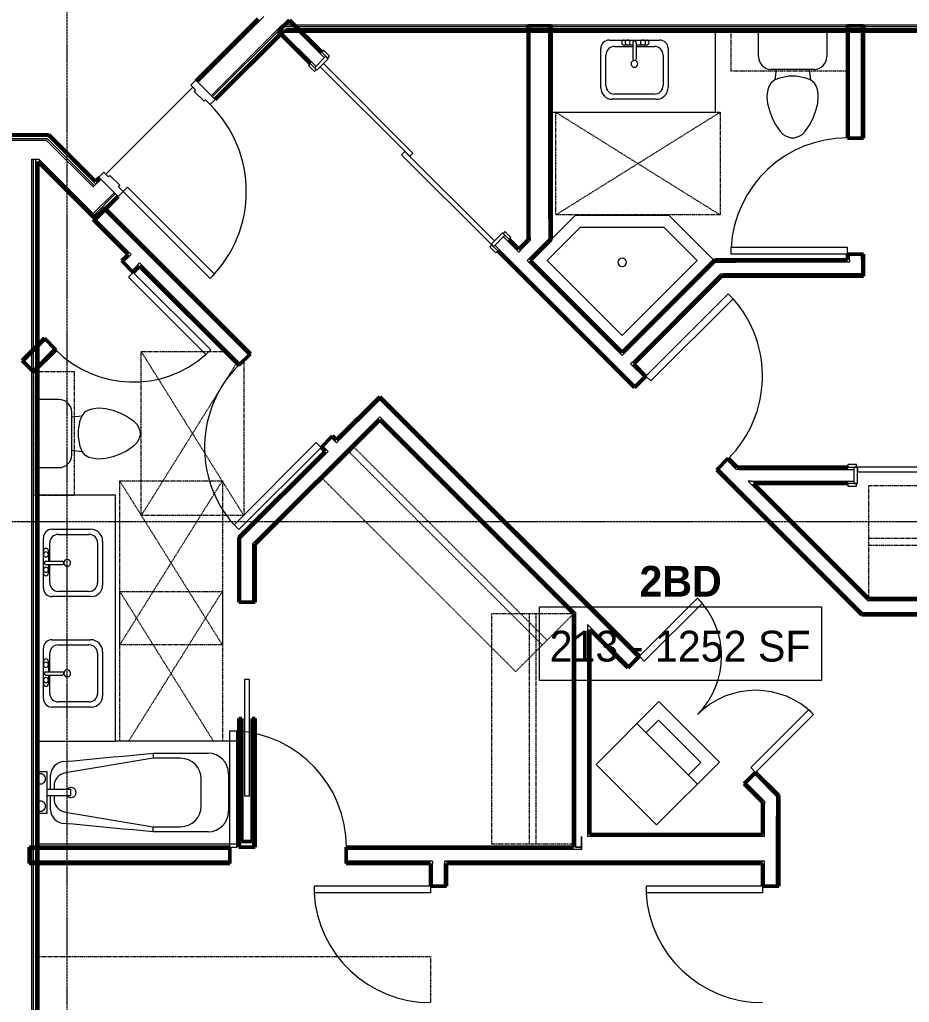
# Model space of a CAD drawing. Header units: inches. Extents: x -4217 to -1814, y 9706 to 12425.
# Drawn here: x -2514.2 to -2254.1, y 11394.6 to 11682.1 of the extents above; entities that cross this region are included whole.
import ezdxf

# ---------------------------------------------------------------- set-up
doc = ezdxf.new("R2010")
doc.units = ezdxf.units.IN
doc.header["$MEASUREMENT"] = 0
doc.linetypes.add('Dash', pattern=[0.25, 0.125, -0.125])
doc.linetypes.add('Grid Line 1_2_', pattern=[0.875, 0.5, -0.125, 0.125, -0.125])
for name, color, linetype, lineweight in [('A-AREA-IDEN', 2, 'Continuous', 9), ('A-DOOR-1', 7, 'Continuous', 9), ('A-DOOR-2', 50, 'Continuous', 20), ('A-DOOR-6', 31, 'Continuous', 20), ('A-DOOR-7', 31, 'Continuous', 9), ('A-DOOR-FRAM', 31, 'Continuous', 20), ('A-DOOR-FRAM-1', 50, 'Continuous', 20), ('A-FLOR-1', 10, 'Continuous', 13), ('A-GENM-HDLN-1', 7, 'Dash', 9), ('A-WALL', 113, 'Continuous', 13), ('A-WALL-3', 250, 'Continuous', 50), ('A-WALL-4', 10, 'Continuous', 13), ('I-FURN-HDLN-1', 7, 'Dash', 9), ('I-WALL-3', 2, 'Continuous', 50), ('P-SANR-FIXT-2', 7, 'Continuous', 9), ('Q-CASE-3', 7, 'Continuous', 9), ('Q-CASE-HDLN-1', 7, 'Dash', 9), ('S-GRID-1', 1, 'Grid Line 1_2_', 9)]:
    doc.layers.add(name, color=color, linetype=linetype, lineweight=lineweight)
doc.styles.add('Century Gothic', font='ufonts.com_century-gothic.ttf', dxfattribs={"height": 9})
doc.styles.add('Century Gothic_B', font='GOTHICB.TTF', dxfattribs={"height": 9})

msp = doc.modelspace()

# ---------------------------------------------------------------- linework, layer by layer
at = {"layer": 'A-AREA-IDEN', "flags": 128}
msp.add_lwpolyline([(-2362.27757, 11510.32702), (-2279.77993, 11510.32702), (-2279.77993, 11488.83096), (-2362.27757, 11488.83096)], close=True, dxfattribs=at)
at = {"layer": 'A-DOOR-1'}
for p, q in [((-2425.3773, 11673.12846), (-2425.90763, 11672.59813)), ((-2423.60953, 11671.36069), (-2425.3773, 11673.12846)), ((-2425.90763, 11672.59813), (-2424.13986, 11670.83036)), ((-2424.13986, 11670.83036), (-2423.60953, 11671.36069)), ((-2429.26638, 11669.23937), (-2429.79671, 11668.70904)), ((-2429.79671, 11668.70904), (-2428.02895, 11666.94127)), ((-2427.49862, 11667.4716), (-2429.26638, 11669.23937)), ((-2428.02895, 11666.94127), (-2427.49862, 11667.4716)), ((-2372.34429, 11620.09545), (-2372.87462, 11619.56512)), ((-2372.87462, 11619.56512), (-2371.10685, 11617.79735)), ((-2370.57652, 11618.32768), (-2372.34429, 11620.09545)), ((-2371.10685, 11617.79735), (-2370.57652, 11618.32768)), ((-2376.23338, 11616.20636), (-2376.76371, 11615.67603)), ((-2376.76371, 11615.67603), (-2374.99594, 11613.90827)), ((-2374.46561, 11614.4386), (-2376.23338, 11616.20636)), ((-2374.99594, 11613.90827), (-2374.46561, 11614.4386)), ((-2269.57461, 11551.92388), (-2272.07461, 11551.92388)), ((-2272.07461, 11551.92388), (-2272.07461, 11551.17388)), ((-2269.57461, 11551.17388), (-2269.57461, 11551.92388)), ((-2272.07461, 11551.17388), (-2269.57461, 11551.17388)), ((-2269.57461, 11546.42388), (-2272.07461, 11546.42388)), ((-2272.07461, 11546.42388), (-2272.07461, 11545.67388)), ((-2269.57461, 11545.67388), (-2269.57461, 11546.42388)), ((-2272.07461, 11545.67388), (-2269.57461, 11545.67388))]:
    msp.add_line(p, q, dxfattribs=at)
for centre, radius, start, end in [((-2272.24655, 11613.44275), 34.06659, 90, 176.634313), ((-2331.12463, 11577.81513), 34.06659, 315, 41.634313), ((-2480.97909, 11608.16754), 32.06659, 225, 311.4241295), ((-2426.06506, 11556.96582), 34.06659, 135, 221.634313), ((-2333.02196, 11495.85965), 24, 315, 45), ((-2299.08083, 11461.91852), 24, 45, 135), ((-2452.74874, 11440.02388), 34.06659, 0, 86.634313), ((-2394.12374, 11428.64888), 34.06659, 183.365687, 270), ((-2297.07374, 11428.64888), 34.06659, 183.365687, 270)]:
    msp.add_arc(centre, radius, start, end, dxfattribs=at)
at = {"layer": 'A-DOOR-2'}
for p, q in [((-2425.3773, 11669.23937), (-2426.34957, 11668.2671)), ((-2426.34957, 11668.2671), (-2400.18662, 11642.10415)), ((-2399.21435, 11643.07642), (-2425.3773, 11669.23937)), ((-2401.60083, 11643.51836), (-2402.5731, 11642.54609)), ((-2402.5731, 11642.54609), (-2376.41015, 11616.38314)), ((-2375.43788, 11617.35541), (-2401.60083, 11643.51836)), ((-2400.18662, 11642.10415), (-2399.21435, 11643.07642)), ((-2376.41015, 11616.38314), (-2375.43788, 11617.35541)), ((-2272.24655, 11615.44275), (-2306.25438, 11615.44275)), ((-2306.25438, 11613.44275), (-2306.25438, 11615.44275)), ((-2272.24655, 11613.44275), (-2272.24655, 11615.44275)), ((-2272.24655, 11613.44275), (-2306.25438, 11613.44275)), ((-2480.97909, 11608.16754), (-2482.3933, 11606.75333)), ((-2482.3933, 11606.75333), (-2459.76294, 11584.12297)), ((-2480.97909, 11608.16754), (-2458.34873, 11585.53719)), ((-2331.12463, 11577.81513), (-2307.07746, 11601.8623)), ((-2307.07746, 11601.8623), (-2305.66324, 11600.44808)), ((-2329.71041, 11576.40091), (-2305.66324, 11600.44808)), ((-2458.34873, 11585.53719), (-2459.76294, 11584.12297)), ((-2331.12463, 11577.81513), (-2329.71041, 11576.40091)), ((-2427.47927, 11558.38004), (-2451.52644, 11534.33287)), ((-2426.06506, 11556.96582), (-2427.47927, 11558.38004)), ((-2426.06506, 11556.96582), (-2450.11223, 11532.91865)), ((-2232.32461, 11551.17388), (-2269.32461, 11551.17388)), ((-2269.32461, 11551.17388), (-2269.32461, 11549.79888)), ((-2269.32461, 11549.79888), (-2232.32461, 11549.79888)), ((-2450.11223, 11532.91865), (-2451.52644, 11534.33287)), ((-2333.02196, 11495.85965), (-2316.0514, 11512.83021)), ((-2316.0514, 11512.83021), (-2314.63718, 11511.41599)), ((-2314.63718, 11511.41599), (-2331.60774, 11494.44543)), ((-2331.60774, 11494.44543), (-2333.02196, 11495.85965)), ((-2446.99874, 11489.04934), (-2448.49874, 11489.04934)), ((-2448.49874, 11489.04934), (-2448.49874, 11455.04934)), ((-2446.99874, 11455.04934), (-2446.99874, 11489.04934)), ((-2283.52448, 11480.3033), (-2300.49505, 11463.33273)), ((-2282.11027, 11478.88908), (-2283.52448, 11480.3033)), ((-2299.08083, 11461.91852), (-2282.11027, 11478.88908)), ((-2452.74874, 11474.03172), (-2450.74874, 11474.03172)), ((-2452.74874, 11440.02388), (-2452.74874, 11474.03172)), ((-2450.74874, 11440.02388), (-2450.74874, 11474.03172)), ((-2300.49505, 11463.33273), (-2299.08083, 11461.91852)), ((-2448.49874, 11455.04934), (-2446.99874, 11455.04934)), ((-2452.74874, 11440.02388), (-2450.74874, 11440.02388)), ((-2428.13157, 11428.64888), (-2428.13157, 11426.64888)), ((-2394.12374, 11428.64888), (-2428.13157, 11428.64888)), ((-2394.12374, 11428.64888), (-2394.12374, 11426.64888)), ((-2331.08157, 11428.64888), (-2331.08157, 11426.64888)), ((-2297.07374, 11428.64888), (-2331.08157, 11428.64888)), ((-2297.07374, 11428.64888), (-2297.07374, 11426.64888)), ((-2394.12374, 11426.64888), (-2428.13157, 11426.64888)), ((-2297.07374, 11426.64888), (-2331.08157, 11426.64888))]:
    msp.add_line(p, q, dxfattribs=at)
at = {"layer": 'A-DOOR-6'}
for p, q in [((-2482.70378, 11633.04998), (-2483.94122, 11631.81254)), ((-2457.24793, 11607.59414), (-2482.70378, 11633.04998)), ((-2483.94122, 11631.81254), (-2458.48537, 11606.3567)), ((-2458.48537, 11606.3567), (-2457.24793, 11607.59414))]:
    msp.add_line(p, q, dxfattribs=at)
at = {"layer": 'A-DOOR-7'}
msp.add_arc((-2483.94122, 11631.81254), 36, 315, 45, dxfattribs=at)
at = {"layer": 'A-DOOR-FRAM'}
for p, q in [((-2462.72801, 11664.33945), (-2464.14223, 11662.92524)), ((-2457.07116, 11658.6826), (-2462.72801, 11664.33945)), ((-2464.14223, 11662.92524), (-2462.77221, 11661.55522)), ((-2462.77221, 11661.55522), (-2463.21415, 11661.11328)), ((-2463.21415, 11661.11328), (-2460.29733, 11658.19646)), ((-2460.29733, 11658.19646), (-2459.85539, 11658.63841)), ((-2459.85539, 11658.63841), (-2458.48537, 11657.26839)), ((-2458.48537, 11657.26839), (-2457.07116, 11658.6826)), ((-2489.59807, 11637.4694), (-2491.01228, 11636.05518)), ((-2491.01228, 11636.05518), (-2485.35543, 11630.39833)), ((-2488.22805, 11636.09938), (-2489.59807, 11637.4694)), ((-2487.78611, 11636.54132), (-2488.22805, 11636.09938)), ((-2484.86929, 11633.6245), (-2487.78611, 11636.54132)), ((-2485.31123, 11633.18256), (-2484.86929, 11633.6245)), ((-2483.94122, 11631.81254), (-2485.31123, 11633.18256)), ((-2485.35543, 11630.39833), (-2483.94122, 11631.81254))]:
    msp.add_line(p, q, dxfattribs=at)
at = {"layer": 'A-DOOR-FRAM-1'}
for p, q in [((-2424.67019, 11671.36069), (-2428.02895, 11668.00193)), ((-2427.32184, 11667.29483), (-2423.96308, 11670.65358)), ((-2423.96308, 11670.65358), (-2424.67019, 11671.36069)), ((-2428.02895, 11668.00193), (-2427.32184, 11667.29483)), ((-2373.0514, 11619.7419), (-2376.41015, 11616.38314)), ((-2375.70305, 11615.67603), (-2372.34429, 11619.03479)), ((-2372.34429, 11619.03479), (-2373.0514, 11619.7419)), ((-2376.41015, 11616.38314), (-2375.70305, 11615.67603)), ((-2269.32461, 11551.17388), (-2270.32461, 11551.17388)), ((-2270.32461, 11551.17388), (-2270.32461, 11546.42388)), ((-2269.32461, 11546.42388), (-2269.32461, 11551.17388)), ((-2270.32461, 11546.42388), (-2269.32461, 11546.42388))]:
    msp.add_line(p, q, dxfattribs=at)
at = {"layer": 'A-FLOR-1'}
for p, q in [((-2463.52351, 11662.30652), (-2488.97935, 11636.85068)), ((-2488.97935, 11636.85068), (-2463.52351, 11662.30652))]:
    msp.add_line(p, q, dxfattribs=at)
at = {"layer": 'A-GENM-HDLN-1'}
for p, q in [((-2357.46411, 11654.9894), (-2309.46411, 11624.9894)), ((-2357.46411, 11624.9894), (-2309.46411, 11654.9894)), ((-2357.46411, 11624.9894), (-2357.46411, 11654.9894)), ((-2310.83911, 11654.9894), (-2309.46411, 11654.9894)), ((-2309.46411, 11654.9894), (-2309.46411, 11624.9894)), ((-2309.46411, 11624.9894), (-2357.46411, 11624.9894)), ((-2448.64752, 11537.02388), (-2478.64752, 11585.02388)), ((-2478.64752, 11537.02388), (-2478.64752, 11585.02388)), ((-2478.64752, 11585.02388), (-2454.12312, 11585.02388)), ((-2478.64752, 11537.02388), (-2450.75352, 11581.65428)), ((-2448.64752, 11582.46663), (-2448.64752, 11537.02388)), ((-2484.92374, 11499.18136), (-2454.92374, 11547.18136)), ((-2454.92374, 11499.18136), (-2484.92374, 11547.18136)), ((-2484.92374, 11499.18136), (-2484.92374, 11547.18136)), ((-2484.92374, 11547.18136), (-2454.92374, 11547.18136)), ((-2454.92374, 11547.18136), (-2454.92374, 11499.18136)), ((-2448.64752, 11537.02388), (-2478.64752, 11537.02388)), ((-2457.52216, 11471.02388), (-2484.92374, 11514.8664)), ((-2484.92374, 11471.02388), (-2484.92374, 11514.8664)), ((-2484.92374, 11514.8664), (-2454.92374, 11514.8664)), ((-2482.32531, 11471.02388), (-2454.92374, 11514.8664)), ((-2454.92374, 11514.8664), (-2454.92374, 11471.02388)), ((-2454.92374, 11499.18136), (-2484.92374, 11499.18136))]:
    msp.add_line(p, q, dxfattribs=at)
at = {"layer": 'A-WALL'}
for p, q in [((-2442.84063, 11682.9894), (-2462.10929, 11663.72074)), ((-2437.56246, 11680.4894), (-2458.22021, 11659.83165)), ((-2437.35535, 11679.9894), (-2457.86665, 11659.4781)), ((-2437.09647, 11679.3644), (-2457.42471, 11659.03615)), ((-2076.17374, 11680.4894), (-2437.56246, 11680.4894)), ((-2076.17374, 11679.9894), (-2437.35535, 11679.9894)), ((-2076.17374, 11679.3644), (-2436.38936, 11679.3644)), ((-2505.8267, 11647.8644), (-2650.59874, 11647.8644)), ((-2506.08558, 11647.2394), (-2649.97374, 11647.2394)), ((-2506.29269, 11646.7394), (-2649.47374, 11646.7394)), ((-2506.29269, 11646.7394), (-2492.69166, 11633.13837)), ((-2506.08558, 11647.2394), (-2492.33811, 11633.49192)), ((-2505.8267, 11647.8644), (-2491.89617, 11633.93386)), ((-2510.62374, 11641.2394), (-2508.57086, 11641.2394)), ((-2510.62374, 11255.6394), (-2510.62374, 11641.2394)), ((-2510.12374, 11255.6394), (-2510.12374, 11641.2394)), ((-2509.49874, 11255.6394), (-2509.49874, 11641.2394)), ((-2491.89617, 11624.5647), (-2508.57086, 11641.2394)), ((-2490.39356, 11635.43647), (-2492.69166, 11633.13837)), ((-2486.50448, 11631.54738), (-2492.69166, 11625.36019)), ((-2486.15092, 11631.19382), (-2492.33811, 11625.00664)), ((-2485.70898, 11630.75188), (-2491.89617, 11624.5647))]:
    msp.add_line(p, q, dxfattribs=at)
at = {"layer": 'A-WALL-3'}
for p, q in [((-2435.27679, 11681.96729), (-2438.63555, 11678.60854)), ((-2425.90763, 11672.59813), (-2435.27679, 11681.96729)), ((-2438.63555, 11678.60854), (-2429.26638, 11669.23937)), ((-2365.58911, 11680.2394), (-2365.58911, 11617.70197)), ((-2358.83911, 11680.2394), (-2365.58911, 11680.2394)), ((-2358.83911, 11624.45197), (-2358.83911, 11680.2394)), ((-2272.24655, 11680.2394), (-2272.24655, 11647.44275)), ((-2267.49655, 11680.2394), (-2272.24655, 11680.2394)), ((-2267.49655, 11647.44275), (-2267.49655, 11680.2394)), ((-2272.24655, 11647.44275), (-2267.49655, 11647.44275)), ((-2489.3329, 11626.95118), (-2492.69166, 11623.59243)), ((-2446.74793, 11584.36621), (-2489.3329, 11626.95118)), ((-2358.83911, 11618.61834), (-2358.83911, 11624.45197)), ((-2492.69166, 11623.59243), (-2482.48169, 11613.38246)), ((-2358.83911, 11617.73446), (-2358.83911, 11618.61834)), ((-2368.30029, 11614.99079), (-2371.10685, 11617.79735)), ((-2365.58911, 11617.70197), (-2368.30029, 11614.99079)), ((-2364.94153, 11611.63203), (-2358.83911, 11617.73446)), ((-2482.48169, 11613.38246), (-2484.33785, 11611.5263)), ((-2374.46561, 11614.4386), (-2334.48339, 11574.45637)), ((-2272.24655, 11613.44275), (-2272.24655, 11611.81775)), ((-2267.49655, 11613.44275), (-2272.24655, 11613.44275)), ((-2267.49655, 11611.81775), (-2267.49655, 11613.44275)), ((-2484.33785, 11611.5263), (-2480.97909, 11608.16754)), ((-2480.97909, 11608.16754), (-2479.12294, 11610.0237)), ((-2479.12294, 11610.0237), (-2450.10669, 11581.00745)), ((-2338.07147, 11584.76197), (-2364.94153, 11611.63203)), ((-2311.0157, 11611.81775), (-2338.07147, 11584.76197)), ((-2310.13181, 11611.81775), (-2311.0157, 11611.81775)), ((-2304.29818, 11611.81775), (-2310.13181, 11611.81775)), ((-2272.24655, 11611.81775), (-2304.29818, 11611.81775)), ((-2267.49655, 11607.69275), (-2267.49655, 11611.81775)), ((-2334.71272, 11581.40322), (-2309.04818, 11607.06775)), ((-2309.04818, 11607.06775), (-2267.49655, 11607.06775)), ((-2267.49655, 11607.06775), (-2267.49655, 11607.69275)), ((-2506.96526, 11588.89889), (-2513.48151, 11582.38264)), ((-2503.60651, 11585.54013), (-2506.96526, 11588.89889)), ((-2510.12275, 11579.02388), (-2503.60651, 11585.54013)), ((-2450.10669, 11581.00745), (-2446.74793, 11584.36621)), ((-2513.48151, 11582.38264), (-2510.12275, 11579.02388)), ((-2331.12463, 11577.81513), (-2334.71272, 11581.40322)), ((-2334.48339, 11574.45637), (-2331.12463, 11577.81513)), ((-2408.94755, 11571.78524), (-2421.55725, 11559.17553)), ((-2408.50561, 11571.34329), (-2408.94755, 11571.78524)), ((-2405.58879, 11568.42648), (-2408.50561, 11571.34329)), ((-2333.02196, 11495.85965), (-2405.58879, 11568.42648)), ((-2445.37374, 11528.64153), (-2408.94755, 11565.06772)), ((-2408.94755, 11565.06772), (-2352.29874, 11508.41891)), ((-2422.7063, 11560.32458), (-2426.06506, 11556.96582)), ((-2421.55725, 11559.17553), (-2422.7063, 11560.32458)), ((-2424.91601, 11555.81677), (-2450.12374, 11530.60905)), ((-2426.06506, 11556.96582), (-2424.91601, 11555.81677)), ((-2307.083, 11553.7735), (-2310.44175, 11550.41474)), ((-2304.48338, 11551.17388), (-2307.083, 11553.7735)), ((-2310.44175, 11550.41474), (-2272.8009, 11512.77388)), ((-2272.07461, 11551.17388), (-2304.48338, 11551.17388)), ((-2299.73338, 11546.42388), (-2272.07461, 11546.42388)), ((-2266.08338, 11512.77388), (-2299.73338, 11546.42388)), ((-2450.12374, 11530.60905), (-2450.12374, 11529.72516)), ((-2450.12374, 11529.72516), (-2450.12374, 11523.89153)), ((-2445.37374, 11511.71601), (-2445.37374, 11528.64153)), ((-2450.12374, 11523.89153), (-2450.12374, 11511.71601)), ((-2450.12374, 11511.71601), (-2445.37374, 11511.71601)), ((-2272.8009, 11512.77388), (-2268.6759, 11508.64888)), ((-2108.72374, 11512.77388), (-2266.08338, 11512.77388)), ((-2352.29874, 11508.41891), (-2352.29874, 11440.02388)), ((-2268.6759, 11508.64888), (-2268.0509, 11508.02388)), ((-2268.0509, 11508.02388), (-2243.52574, 11508.02388)), ((-2347.54874, 11503.66891), (-2336.38072, 11492.50089)), ((-2347.54874, 11443.77388), (-2347.54874, 11503.66891)), ((-2336.38072, 11492.50089), (-2333.02196, 11495.85965)), ((-2450.12374, 11477.71601), (-2450.12374, 11440.02388)), ((-2449.24874, 11477.71601), (-2450.12374, 11477.71601)), ((-2449.24874, 11441.71601), (-2449.24874, 11477.71601)), ((-2445.37374, 11477.71601), (-2446.24874, 11477.71601)), ((-2446.24874, 11477.71601), (-2446.24874, 11441.71601)), ((-2445.37374, 11440.02388), (-2445.37374, 11477.71601)), ((-2299.08083, 11461.91852), (-2302.43959, 11458.55976)), ((-2292.32374, 11455.16142), (-2299.08083, 11461.91852)), ((-2302.43959, 11458.55976), (-2297.07374, 11453.19391)), ((-2292.32374, 11454.27754), (-2292.32374, 11455.16142)), ((-2292.32374, 11448.44391), (-2292.32374, 11454.27754)), ((-2297.07374, 11453.19391), (-2297.07374, 11443.77388)), ((-2292.32374, 11428.64888), (-2292.32374, 11448.44391)), ((-2297.07374, 11443.77388), (-2347.54874, 11443.77388)), ((-2452.74874, 11440.02388), (-2511.37374, 11440.02388)), ((-2511.37374, 11440.02388), (-2511.37374, 11435.27388)), ((-2452.74874, 11435.27388), (-2452.74874, 11440.02388)), ((-2450.12374, 11440.02388), (-2445.37374, 11440.02388)), ((-2446.24874, 11441.71601), (-2449.24874, 11441.71601)), ((-2352.29874, 11440.02388), (-2418.74874, 11440.02388)), ((-2418.74874, 11440.02388), (-2418.74874, 11435.27388)), ((-2511.37374, 11435.27388), (-2452.74874, 11435.27388)), ((-2418.74874, 11435.27388), (-2394.12374, 11435.27388)), ((-2394.12374, 11435.27388), (-2394.12374, 11428.64888)), ((-2389.37374, 11428.64888), (-2389.37374, 11435.27388)), ((-2389.37374, 11435.27388), (-2349.92374, 11435.27388)), ((-2349.92374, 11435.27388), (-2297.07374, 11435.27388)), ((-2297.07374, 11435.27388), (-2297.07374, 11428.64888)), ((-2394.12374, 11428.64888), (-2389.37374, 11428.64888)), ((-2297.07374, 11428.64888), (-2292.32374, 11428.64888))]:
    msp.add_line(p, q, dxfattribs=at)
at = {"layer": 'A-WALL-4'}
for p, q in [((-2425.11213, 11670.91875), (-2435.71873, 11681.52535)), ((-2427.58701, 11668.44388), (-2438.19361, 11679.05048)), ((-2364.96411, 11618.32697), (-2364.96411, 11680.2394)), ((-2359.46411, 11623.82697), (-2359.46411, 11680.2394)), ((-2271.62155, 11647.44275), (-2271.62155, 11680.2394)), ((-2268.12155, 11647.44275), (-2268.12155, 11680.2394)), ((-2492.24972, 11624.03437), (-2481.59781, 11613.38246)), ((-2489.77485, 11626.50924), (-2447.18987, 11583.92427)), ((-2359.46411, 11623.82697), (-2359.46411, 11622.94309)), ((-2359.46411, 11622.94309), (-2359.46411, 11617.99334)), ((-2368.30029, 11614.10691), (-2372.78623, 11618.59285)), ((-2365.38347, 11612.07397), (-2359.46411, 11617.99334)), ((-2364.96411, 11618.32697), (-2364.96411, 11617.44309)), ((-2334.04144, 11574.89831), (-2375.2611, 11616.11797)), ((-2367.85835, 11614.54885), (-2364.96411, 11617.44309)), ((-2482.03975, 11612.94052), (-2483.89591, 11611.08436)), ((-2482.03975, 11612.94052), (-2481.59781, 11613.38246)), ((-2367.85835, 11614.54885), (-2368.30029, 11614.10691)), ((-2271.62155, 11611.81775), (-2271.62155, 11613.44275)), ((-2268.12155, 11611.81775), (-2268.12155, 11613.44275)), ((-2479.56488, 11610.46564), (-2481.42103, 11608.60949)), ((-2479.56488, 11610.46564), (-2479.12294, 11610.90758)), ((-2479.12294, 11610.90758), (-2449.66475, 11581.4494)), ((-2365.38347, 11612.07397), (-2365.82542, 11611.63203)), ((-2338.07147, 11583.87809), (-2365.82542, 11611.63203)), ((-2310.75681, 11611.19275), (-2337.62953, 11584.32003)), ((-2310.75681, 11611.19275), (-2305.80707, 11611.19275)), ((-2305.80707, 11611.19275), (-2304.92318, 11611.19275)), ((-2271.62155, 11611.19275), (-2304.92318, 11611.19275)), ((-2271.62155, 11611.81775), (-2271.62155, 11611.19275)), ((-2268.12155, 11611.81775), (-2268.12155, 11611.19275)), ((-2268.12155, 11611.19275), (-2268.12155, 11607.69275)), ((-2309.30707, 11607.69275), (-2335.15466, 11581.84516)), ((-2309.30707, 11607.69275), (-2308.42318, 11607.69275)), ((-2268.12155, 11607.69275), (-2308.42318, 11607.69275)), ((-2506.52332, 11588.45694), (-2513.03957, 11581.9407)), ((-2504.04845, 11585.98207), (-2510.56469, 11579.46583)), ((-2337.62953, 11584.32003), (-2338.07147, 11583.87809)), ((-2335.15466, 11581.84516), (-2335.5966, 11581.40322)), ((-2331.56657, 11577.37319), (-2335.5966, 11581.40322)), ((-2421.55725, 11558.29165), (-2408.94755, 11570.90135)), ((-2408.94755, 11570.90135), (-2406.47268, 11568.42648)), ((-2406.47268, 11568.42648), (-2406.03073, 11567.98454)), ((-2333.4639, 11495.4177), (-2406.03073, 11567.98454)), ((-2445.99874, 11528.90042), (-2408.94755, 11565.9516)), ((-2408.94755, 11565.9516), (-2408.50561, 11565.50966)), ((-2351.67374, 11508.67779), (-2408.50561, 11565.50966)), ((-2423.14824, 11559.88264), (-2421.99919, 11558.73359)), ((-2421.55725, 11558.29165), (-2421.99919, 11558.73359)), ((-2449.49874, 11530.35016), (-2424.03213, 11555.81677)), ((-2425.62312, 11557.40777), (-2424.47407, 11556.25872)), ((-2424.03213, 11555.81677), (-2424.47407, 11556.25872)), ((-2304.74227, 11550.54888), (-2307.52494, 11553.33156)), ((-2271.91701, 11512.77388), (-2309.99981, 11550.85668)), ((-2303.85838, 11550.54888), (-2304.74227, 11550.54888)), ((-2303.85838, 11550.54888), (-2270.32461, 11550.54888)), ((-2300.35838, 11547.04888), (-2301.24227, 11547.04888)), ((-2266.96727, 11512.77388), (-2301.24227, 11547.04888)), ((-2300.35838, 11547.04888), (-2270.32461, 11547.04888)), ((-2449.49874, 11525.40042), (-2449.49874, 11530.35016)), ((-2445.99874, 11528.01653), (-2445.99874, 11528.90042)), ((-2445.99874, 11511.71601), (-2445.99874, 11528.01653)), ((-2449.49874, 11524.51653), (-2449.49874, 11525.40042)), ((-2449.49874, 11511.71601), (-2449.49874, 11524.51653)), ((-2271.29201, 11512.14888), (-2271.91701, 11512.77388)), ((-2267.79201, 11508.64888), (-2271.29201, 11512.14888)), ((-2266.34227, 11512.14888), (-2266.96727, 11512.77388)), ((-2266.34227, 11512.14888), (-2108.09874, 11512.14888)), ((-2351.67374, 11508.67779), (-2351.67374, 11507.79391)), ((-2351.67374, 11507.79391), (-2351.67374, 11440.02388)), ((-2267.79201, 11508.64888), (-2242.90074, 11508.64888)), ((-2335.93877, 11492.94283), (-2348.17374, 11505.17779)), ((-2348.17374, 11505.17779), (-2348.17374, 11504.29391)), ((-2348.17374, 11504.29391), (-2348.17374, 11443.77388)), ((-2449.49874, 11440.02388), (-2449.49874, 11477.71601)), ((-2445.99874, 11440.02388), (-2445.99874, 11477.71601)), ((-2292.94874, 11454.90254), (-2299.52277, 11461.47658)), ((-2296.44874, 11453.45279), (-2301.99765, 11459.0017)), ((-2292.94874, 11454.90254), (-2292.94874, 11449.95279)), ((-2296.44874, 11453.45279), (-2296.44874, 11452.56891)), ((-2296.44874, 11443.14888), (-2296.44874, 11452.56891)), ((-2292.94874, 11449.95279), (-2292.94874, 11449.06891)), ((-2292.94874, 11428.64888), (-2292.94874, 11449.06891)), ((-2349.92374, 11440.02388), (-2349.92374, 11443.14888)), ((-2349.92374, 11443.14888), (-2349.92374, 11440.02388)), ((-2348.17374, 11443.77388), (-2348.17374, 11443.14888)), ((-2297.07374, 11443.14888), (-2348.17374, 11443.14888)), ((-2296.44874, 11443.14888), (-2297.07374, 11443.14888)), ((-2351.67374, 11440.02388), (-2349.92374, 11440.02388)), ((-2349.92374, 11440.02388), (-2351.67374, 11440.02388)), ((-2349.92374, 11439.39888), (-2349.92374, 11440.02388)), ((-2349.92374, 11440.02388), (-2349.92374, 11439.39888)), ((-2452.74874, 11439.39888), (-2511.37374, 11439.39888)), ((-2349.92374, 11439.39888), (-2418.74874, 11439.39888)), ((-2452.74874, 11435.89888), (-2511.37374, 11435.89888)), ((-2393.49874, 11435.89888), (-2418.74874, 11435.89888)), ((-2393.49874, 11435.89888), (-2393.49874, 11435.27388)), ((-2393.49874, 11428.64888), (-2393.49874, 11435.27388)), ((-2389.99874, 11435.89888), (-2389.99874, 11435.27388)), ((-2349.92374, 11435.89888), (-2389.99874, 11435.89888)), ((-2389.99874, 11428.64888), (-2389.99874, 11435.27388)), ((-2297.07374, 11435.89888), (-2349.92374, 11435.89888)), ((-2296.44874, 11435.89888), (-2297.07374, 11435.89888)), ((-2296.44874, 11428.64888), (-2296.44874, 11435.89888))]:
    msp.add_line(p, q, dxfattribs=at)
at = {"layer": 'I-FURN-HDLN-1'}
for p, q in [((-2508.87374, 11408.05072), (-2394.12374, 11408.05072)), ((-2394.12374, 11408.05072), (-2394.12374, 11394.64888))]:
    msp.add_line(p, q, dxfattribs=at)
at = {"layer": 'I-WALL-3'}
for p, q in [((-2444.43162, 11682.28229), (-2462.55123, 11664.16268)), ((-2457.07116, 11658.6826), (-2437.01436, 11678.7394)), ((-2437.01436, 11678.7394), (-2076.17374, 11678.7394)), ((-2505.61959, 11648.3644), (-2651.09874, 11648.3644)), ((-2491.98455, 11634.72936), (-2505.61959, 11648.3644)), ((-2508.87374, 11640.6144), (-2508.82975, 11640.6144)), ((-2508.87374, 11255.6394), (-2508.87374, 11640.6144)), ((-2508.82975, 11640.6144), (-2491.98455, 11623.7692)), ((-2490.83551, 11635.87841), (-2491.98455, 11634.72936)), ((-2491.98455, 11623.7692), (-2485.35543, 11630.39833))]:
    msp.add_line(p, q, dxfattribs=at)
at = {"layer": 'P-SANR-FIXT-2'}
for p, q in [((-2298.22277, 11671.26317), (-2298.22277, 11678.7394)), ((-2278.27033, 11678.7394), (-2278.27033, 11671.26317)), ((-2341.82463, 11676.1144), (-2327.13959, 11676.1144)), ((-2341.82463, 11676.1144), (-2327.13959, 11676.1144)), ((-2337.48211, 11676.1144), (-2330.98211, 11676.1144)), ((-2344.32463, 11662.11243), (-2344.32463, 11673.6144)), ((-2344.32463, 11662.11243), (-2344.32463, 11673.6144)), ((-2340.32463, 11674.2394), (-2334.98211, 11674.2394)), ((-2334.98211, 11674.6144), (-2337.48211, 11674.6144)), ((-2334.98211, 11675.35059), (-2334.98211, 11670.61224)), ((-2333.98211, 11675.35059), (-2333.98211, 11670.61224)), ((-2330.98211, 11674.6144), (-2333.98211, 11674.6144)), ((-2333.98211, 11674.2394), (-2328.63959, 11674.2394)), ((-2324.63959, 11673.6144), (-2324.63959, 11662.29156)), ((-2324.63959, 11673.6144), (-2324.63959, 11662.29156)), ((-2342.82463, 11662.79156), (-2342.82463, 11671.7394)), ((-2326.13959, 11671.7394), (-2326.13959, 11662.79156)), ((-2281.99655, 11667.53695), (-2294.49655, 11667.53695)), ((-2293.10821, 11667.53695), (-2293.45593, 11664.51317)), ((-2283.38489, 11667.53695), (-2283.03717, 11664.51317)), ((-2293.45593, 11664.51317), (-2294.64768, 11663.51317)), ((-2292.08219, 11665.01317), (-2293.45593, 11664.51317)), ((-2289.24655, 11665.51317), (-2292.08219, 11665.01317)), ((-2287.24655, 11665.51317), (-2289.24655, 11665.51317)), ((-2284.41091, 11665.01317), (-2287.24655, 11665.51317)), ((-2283.03717, 11664.51317), (-2284.41091, 11665.01317)), ((-2281.84542, 11663.51317), (-2283.03717, 11664.51317)), ((-2295.4824, 11661.51317), (-2295.6594, 11660.50937)), ((-2295.21445, 11662.51317), (-2295.4824, 11661.51317)), ((-2294.64768, 11663.51317), (-2295.21445, 11662.51317)), ((-2281.27865, 11662.51317), (-2281.84542, 11663.51317)), ((-2281.0107, 11661.51317), (-2281.27865, 11662.51317)), ((-2280.83371, 11660.50937), (-2281.0107, 11661.51317)), ((-2328.13959, 11658.79156), (-2341.00376, 11658.79156)), ((-2328.13959, 11658.79156), (-2341.00376, 11658.79156)), ((-2328.63959, 11660.29156), (-2340.32463, 11660.29156)), ((-2295.6594, 11660.50937), (-2295.74655, 11659.51317)), ((-2295.74655, 11659.51317), (-2295.57224, 11657.52079)), ((-2280.92086, 11657.52079), (-2280.74655, 11659.51317)), ((-2280.74655, 11659.51317), (-2280.83371, 11660.50937)), ((-2295.57224, 11657.52079), (-2295.0343, 11655.51317)), ((-2295.0343, 11655.51317), (-2294.30636, 11653.51317)), ((-2282.18674, 11653.51317), (-2281.4588, 11655.51317)), ((-2281.4588, 11655.51317), (-2280.92086, 11657.52079)), ((-2294.30636, 11653.51317), (-2293.37375, 11651.51317)), ((-2283.11936, 11651.51317), (-2282.18674, 11653.51317)), ((-2293.37375, 11651.51317), (-2291.98631, 11649.51317)), ((-2284.50679, 11649.51317), (-2283.11936, 11651.51317)), ((-2291.98631, 11649.51317), (-2290.98631, 11648.51317)), ((-2290.98631, 11648.51317), (-2290.12029, 11648.01317)), ((-2290.12029, 11648.01317), (-2288.74655, 11647.51317)), ((-2288.74655, 11647.51317), (-2287.74655, 11647.51317)), ((-2287.74655, 11647.51317), (-2286.37281, 11648.01317)), ((-2286.37281, 11648.01317), (-2285.50679, 11648.51317)), ((-2285.50679, 11648.51317), (-2284.50679, 11649.51317)), ((-2351.77167, 11624.8019), (-2358.83911, 11617.73446)), ((-2324.37128, 11624.8019), (-2351.77167, 11624.8019)), ((-2311.20142, 11611.63203), (-2324.37128, 11624.8019)), ((-2350.32571, 11621.31104), (-2360.00472, 11611.63203)), ((-2325.81724, 11621.31104), (-2350.32571, 11621.31104)), ((-2316.13823, 11611.63203), (-2325.81724, 11621.31104)), ((-2360.00472, 11611.63203), (-2338.07147, 11589.69878)), ((-2338.07147, 11589.69878), (-2316.13823, 11611.63203)), ((-2502.69752, 11571.0001), (-2508.87374, 11571.0001)), ((-2498.97129, 11554.77388), (-2498.97129, 11567.27388)), ((-2495.94752, 11566.23326), (-2494.94752, 11567.42502)), ((-2494.94752, 11567.42502), (-2493.94752, 11567.99178)), ((-2493.94752, 11567.99178), (-2492.94752, 11568.25973)), ((-2492.94752, 11568.25973), (-2491.94371, 11568.43673)), ((-2491.94371, 11568.43673), (-2490.94752, 11568.52388)), ((-2490.94752, 11568.52388), (-2488.95513, 11568.34957)), ((-2488.95513, 11568.34957), (-2486.94752, 11567.81163)), ((-2486.94752, 11567.81163), (-2484.94752, 11567.08369)), ((-2484.94752, 11567.08369), (-2482.94752, 11566.15108)), ((-2498.97129, 11565.88555), (-2495.94752, 11566.23326)), ((-2496.94752, 11562.02388), (-2496.44752, 11564.85952)), ((-2496.44752, 11564.85952), (-2495.94752, 11566.23326)), ((-2482.94752, 11566.15108), (-2480.94752, 11564.76365)), ((-2480.94752, 11564.76365), (-2479.94752, 11563.76365)), ((-2479.94752, 11563.76365), (-2479.44752, 11562.89762)), ((-2496.94752, 11560.02388), (-2496.94752, 11562.02388)), ((-2479.44752, 11562.89762), (-2478.94752, 11561.52388)), ((-2478.94752, 11560.52388), (-2479.44752, 11559.15014)), ((-2478.94752, 11561.52388), (-2478.94752, 11560.52388)), ((-2496.44752, 11557.18824), (-2496.94752, 11560.02388)), ((-2479.94752, 11558.28412), (-2480.94752, 11557.28412)), ((-2479.44752, 11559.15014), (-2479.94752, 11558.28412)), ((-2498.97129, 11556.16222), (-2495.94752, 11555.8145)), ((-2495.94752, 11555.8145), (-2496.44752, 11557.18824)), ((-2494.94752, 11554.62275), (-2495.94752, 11555.8145)), ((-2484.94752, 11554.96407), (-2486.94752, 11554.23613)), ((-2482.94752, 11555.89669), (-2484.94752, 11554.96407)), ((-2480.94752, 11557.28412), (-2482.94752, 11555.89669)), ((-2493.94752, 11554.05599), (-2494.94752, 11554.62275)), ((-2492.94752, 11553.78804), (-2493.94752, 11554.05599)), ((-2491.94371, 11553.61104), (-2492.94752, 11553.78804)), ((-2490.94752, 11553.52388), (-2491.94371, 11553.61104)), ((-2488.95513, 11553.69819), (-2490.94752, 11553.52388)), ((-2486.94752, 11554.23613), (-2488.95513, 11553.69819)), ((-2508.87374, 11551.04766), (-2502.69752, 11551.04766)), ((-2504.74874, 11533.02388), (-2493.4259, 11533.02388)), ((-2504.74874, 11533.02388), (-2493.4259, 11533.02388)), ((-2507.24874, 11515.83884), (-2507.24874, 11530.52388)), ((-2507.24874, 11515.83884), (-2507.24874, 11530.52388)), ((-2505.37374, 11523.68136), (-2505.37374, 11529.02388)), ((-2502.87374, 11531.52388), (-2493.9259, 11531.52388)), ((-2491.4259, 11529.02388), (-2491.4259, 11517.33884)), ((-2489.9259, 11529.52388), (-2489.9259, 11516.65971)), ((-2489.9259, 11529.52388), (-2489.9259, 11516.65971)), ((-2507.24874, 11520.18136), (-2507.24874, 11526.68136)), ((-2505.74874, 11526.68136), (-2505.74874, 11523.68136)), ((-2506.48493, 11523.68136), (-2501.74658, 11523.68136)), ((-2506.48493, 11522.68136), (-2501.74658, 11522.68136)), ((-2505.74874, 11522.68136), (-2505.74874, 11520.18136)), ((-2505.37374, 11517.33884), (-2505.37374, 11522.68136)), ((-2493.9259, 11514.83884), (-2502.87374, 11514.83884)), ((-2493.24677, 11513.33884), (-2504.74874, 11513.33884)), ((-2493.24677, 11513.33884), (-2504.74874, 11513.33884)), ((-2504.74874, 11500.70892), (-2493.4259, 11500.70892)), ((-2504.74874, 11500.70892), (-2493.4259, 11500.70892)), ((-2507.24874, 11483.52388), (-2507.24874, 11498.20892)), ((-2507.24874, 11483.52388), (-2507.24874, 11498.20892)), ((-2502.87374, 11499.20892), (-2493.9259, 11499.20892)), ((-2505.37374, 11491.3664), (-2505.37374, 11496.70892)), ((-2491.4259, 11496.70892), (-2491.4259, 11485.02388)), ((-2489.9259, 11497.20892), (-2489.9259, 11484.34475)), ((-2489.9259, 11497.20892), (-2489.9259, 11484.34475)), ((-2507.24874, 11487.8664), (-2507.24874, 11494.3664)), ((-2505.74874, 11494.3664), (-2505.74874, 11491.3664)), ((-2506.48493, 11491.3664), (-2501.74658, 11491.3664)), ((-2506.48493, 11490.3664), (-2501.74658, 11490.3664)), ((-2505.74874, 11490.3664), (-2505.74874, 11487.8664)), ((-2505.37374, 11485.02388), (-2505.37374, 11490.3664)), ((-2493.24677, 11481.02388), (-2504.74874, 11481.02388)), ((-2493.24677, 11481.02388), (-2504.74874, 11481.02388)), ((-2493.9259, 11482.52388), (-2502.87374, 11482.52388)), ((-2345.7005, 11464.2303), (-2327.31572, 11482.61508)), ((-2327.31572, 11482.61508), (-2309.63805, 11464.93741)), ((-2331.09432, 11473.53317), (-2327.42621, 11477.20129)), ((-2327.42621, 11477.20129), (-2315.05184, 11464.82692)), ((-2333.74597, 11476.18482), (-2316.0683, 11458.50715)), ((-2450.12374, 11471.02388), (-2486.12374, 11471.02388)), ((-2475.12374, 11466.02388), (-2500.77857, 11461.76651)), ((-2475.12374, 11467.52388), (-2459.12374, 11467.52388)), ((-2475.12374, 11467.52388), (-2475.12374, 11466.02388)), ((-2467.12374, 11466.02388), (-2475.12374, 11466.02388)), ((-2345.7005, 11464.2303), (-2328.02283, 11446.55263)), ((-2309.63805, 11464.93741), (-2328.02283, 11446.55263)), ((-2315.05184, 11464.82692), (-2318.71995, 11461.1588)), ((-2506.12374, 11462.02388), (-2508.87374, 11462.02388)), ((-2506.12374, 11457.02388), (-2506.12374, 11462.02388)), ((-2505.12374, 11457.02388), (-2505.12374, 11461.06884)), ((-2461.12374, 11452.02388), (-2461.12374, 11460.02388)), ((-2453.12374, 11461.52388), (-2453.12374, 11450.52388)), ((-2504.12374, 11457.82047), (-2504.12374, 11457.02388)), ((-2506.12374, 11455.02388), (-2506.12374, 11457.02388)), ((-2506.12374, 11457.02388), (-2499.18624, 11457.02388)), ((-2506.12374, 11450.02388), (-2506.12374, 11455.02388)), ((-2499.18624, 11455.02388), (-2506.12374, 11455.02388)), ((-2505.12374, 11450.97892), (-2505.12374, 11455.02388)), ((-2504.12374, 11455.02388), (-2504.12374, 11454.22729)), ((-2499.18624, 11455.02388), (-2499.18624, 11457.02388)), ((-2508.87374, 11450.02388), (-2506.12374, 11450.02388)), ((-2500.77857, 11450.28126), (-2475.12374, 11446.02388)), ((-2475.12374, 11444.52388), (-2475.12374, 11446.02388)), ((-2475.12374, 11446.02388), (-2467.12374, 11446.02388)), ((-2459.12374, 11444.52388), (-2475.12374, 11444.52388)), ((-2508.87374, 11441.02388), (-2450.12374, 11441.02388))]:
    msp.add_line(p, q, dxfattribs=at)
at = {"layer": 'P-SANR-FIXT-2', "flags": 128}
for points in [[(-2501.4971, 11465.05138), (-2498.56673, 11465.3261), (-2495.63635, 11465.60083), (-2492.70598, 11465.87555), (-2489.7756, 11466.15027), (-2486.84523, 11466.42499), (-2483.91486, 11466.69972), (-2480.98448, 11466.97444), (-2478.05411, 11467.24916), (-2475.12374, 11467.52388)], [(-2475.12374, 11444.52388), (-2478.05411, 11444.79861), (-2480.98448, 11445.07333), (-2483.91486, 11445.34805), (-2486.84523, 11445.62277), (-2489.7756, 11445.8975), (-2492.70598, 11446.17222), (-2495.63635, 11446.44694), (-2498.56673, 11446.72166), (-2501.4971, 11446.99639)]]:
    msp.add_lwpolyline(points, dxfattribs=at)
at = {"layer": 'P-SANR-FIXT-2'}
for centre, radius, start, end in [((-2341.82463, 11673.6144), 2.5, 90, 180), ((-2341.82463, 11673.6144), 2.5, 90, 180), ((-2337.48211, 11675.3644), 0.75, 90, 270), ((-2336.48211, 11675.3644), 0.75, 0, 180), ((-2334.48211, 11675.35059), 0.5, 0, 180), ((-2331.98211, 11675.3644), 0.75, 0, 180), ((-2330.98211, 11675.3644), 0.75, 270, 90), ((-2327.13959, 11673.6144), 2.5, 0, 90), ((-2327.13959, 11673.6144), 2.5, 0, 90), ((-2340.32463, 11671.7394), 2.5, 90, 180), ((-2336.48211, 11675.3644), 0.75, 180, 0), ((-2331.98211, 11675.3644), 0.75, 180, 0), ((-2328.63959, 11671.7394), 2.5, 0, 90), ((-2334.48211, 11669.14706), 1, 0, 180), ((-2334.48211, 11670.61224), 0.5, 180, 0), ((-2294.49655, 11671.26317), 3.72622, 180, 270), ((-2281.99655, 11671.26317), 3.72622, 270, 0), ((-2334.48211, 11669.14706), 1, 180, 0), ((-2341.00376, 11662.11243), 3.32087, 180, 270), ((-2341.00376, 11662.11243), 3.32087, 180, 270), ((-2340.32463, 11662.79156), 2.5, 180, 270), ((-2328.63959, 11662.79156), 2.5, 270, 0), ((-2328.13959, 11662.29156), 3.5, 270, 0), ((-2328.13959, 11662.29156), 3.5, 270, 0), ((-2338.07147, 11611.1017), 1.25, 315, 135), ((-2338.07147, 11611.1017), 1.25, 135, 315), ((-2502.69752, 11567.27388), 3.72622, 0, 90), ((-2502.69752, 11554.77388), 3.72622, 270, 0), ((-2504.74874, 11530.52388), 2.5, 90, 180), ((-2504.74874, 11530.52388), 2.5, 90, 180), ((-2493.4259, 11529.52388), 3.5, 0, 90), ((-2493.4259, 11529.52388), 3.5, 0, 90), ((-2502.87374, 11529.02388), 2.5, 90, 180), ((-2493.9259, 11529.02388), 2.5, 0, 90), ((-2506.49874, 11526.68136), 0.75, 0, 180), ((-2506.49874, 11525.68136), 0.75, 90, 270), ((-2506.49874, 11525.68136), 0.75, 270, 90), ((-2506.48493, 11523.18136), 0.5, 90, 270), ((-2501.74658, 11523.18136), 0.5, 270, 90), ((-2500.2814, 11523.18136), 1, 90, 270), ((-2500.2814, 11523.18136), 1, 270, 90), ((-2506.49874, 11521.18136), 0.75, 90, 270), ((-2506.49874, 11521.18136), 0.75, 270, 90), ((-2506.49874, 11520.18136), 0.75, 180, 0), ((-2504.74874, 11515.83884), 2.5, 180, 270), ((-2504.74874, 11515.83884), 2.5, 180, 270), ((-2502.87374, 11517.33884), 2.5, 180, 270), ((-2493.9259, 11517.33884), 2.5, 270, 0), ((-2493.24677, 11516.65971), 3.32087, 270, 0), ((-2493.24677, 11516.65971), 3.32087, 270, 0), ((-2504.74874, 11498.20892), 2.5, 90, 180), ((-2504.74874, 11498.20892), 2.5, 90, 180), ((-2493.4259, 11497.20892), 3.5, 0, 90), ((-2493.4259, 11497.20892), 3.5, 0, 90), ((-2502.87374, 11496.70892), 2.5, 90, 180), ((-2493.9259, 11496.70892), 2.5, 0, 90), ((-2506.49874, 11494.3664), 0.75, 0, 180), ((-2506.49874, 11493.3664), 0.75, 90, 270), ((-2506.49874, 11493.3664), 0.75, 270, 90), ((-2500.2814, 11490.8664), 1, 90, 270), ((-2500.2814, 11490.8664), 1, 270, 90), ((-2506.49874, 11488.8664), 0.75, 90, 270), ((-2506.48493, 11490.8664), 0.5, 90, 270), ((-2506.49874, 11488.8664), 0.75, 270, 90), ((-2501.74658, 11490.8664), 0.5, 270, 90), ((-2506.49874, 11487.8664), 0.75, 180, 0), ((-2504.74874, 11483.52388), 2.5, 180, 270), ((-2504.74874, 11483.52388), 2.5, 180, 270), ((-2502.87374, 11485.02388), 2.5, 180, 270), ((-2493.9259, 11485.02388), 2.5, 270, 0), ((-2493.24677, 11484.34475), 3.32087, 270, 0), ((-2493.24677, 11484.34475), 3.32087, 270, 0), ((-2467.12374, 11460.02388), 6, 0, 90), ((-2459.12374, 11461.52388), 6, 0, 90), ((-2501.12374, 11461.06884), 4, 95.355825, 180), ((-2508.12374, 11460.02388), 1.5, 0, 120), ((-2508.12374, 11460.02388), 1.5, 240, 0), ((-2500.12374, 11457.82047), 4, 99.4222692, 180), ((-2499.18624, 11456.02388), 1.5, 0, 137.9289322), ((-2500.12374, 11454.22729), 4, 180, 260.5777308), ((-2499.18624, 11456.02388), 1.5, 222.0710678, 0), ((-2508.12374, 11452.02388), 1.5, 0, 120), ((-2508.12374, 11452.02388), 1.5, 240, 0), ((-2467.12374, 11452.02388), 6, 270, 0), ((-2501.12374, 11450.97892), 4, 180, 264.644175), ((-2459.12374, 11450.52388), 6, 270, 0)]:
    msp.add_arc(centre, radius, start, end, dxfattribs=at)
at = {"layer": 'Q-CASE-3'}
for p, q in [((-2310.83911, 11654.9894), (-2310.83911, 11678.7394)), ((-2358.83911, 11654.9894), (-2310.83911, 11654.9894)), ((-2486.12374, 11543.02388), (-2508.87374, 11543.02388)), ((-2486.12374, 11471.02388), (-2486.12374, 11543.02388)), ((-2508.87374, 11471.02388), (-2486.12374, 11471.02388))]:
    msp.add_line(p, q, dxfattribs=at)
at = {"layer": 'Q-CASE-HDLN-1'}
for p, q in [((-2306.24655, 11666.9894), (-2306.24655, 11678.9894)), ((-2306.24655, 11678.9894), (-2272.24655, 11678.9894)), ((-2272.24655, 11678.9894), (-2272.24655, 11666.9894)), ((-2272.24655, 11666.9894), (-2306.24655, 11666.9894)), ((-2498.12374, 11579.02388), (-2510.12374, 11579.02388)), ((-2510.12374, 11579.02388), (-2510.12374, 11543.02388)), ((-2498.12374, 11543.02388), (-2498.12374, 11579.02388)), ((-2408.94755, 11565.06772), (-2425.91811, 11548.09716)), ((-2352.23751, 11508.35768), (-2408.94755, 11565.06772)), ((-2418.13994, 11555.87533), (-2361.4299, 11499.16529)), ((-2416.72572, 11557.28955), (-2360.01568, 11500.57951)), ((-2425.91811, 11548.09716), (-2369.20807, 11491.38712)), ((-2266.03586, 11545.77388), (-2266.03586, 11512.77388)), ((-2197.07461, 11545.77388), (-2266.03586, 11545.77388)), ((-2510.12374, 11543.02388), (-2498.12374, 11543.02388)), ((-2108.72374, 11530.27388), (-2266.03586, 11530.27388)), ((-2108.72374, 11528.27388), (-2266.03586, 11528.27388)), ((-2266.03586, 11512.77388), (-2108.72374, 11512.77388)), ((-2352.29874, 11508.32908), (-2376.29874, 11508.32908)), ((-2376.29874, 11508.32908), (-2376.29874, 11441.02388)), ((-2369.20807, 11491.38712), (-2352.23751, 11508.35768)), ((-2365.29874, 11508.32908), (-2365.29874, 11441.02388)), ((-2363.29874, 11508.32908), (-2363.29874, 11441.02388)), ((-2352.29874, 11441.02388), (-2352.29874, 11508.32908)), ((-2376.29874, 11441.02388), (-2352.29874, 11441.02388))]:
    msp.add_line(p, q, dxfattribs=at)
at = {"layer": 'S-GRID-1'}
for p, q in [((-2500.32374, 9836.17969), (-2500.32374, 12376.79045)), ((-1814.20638, 11535.1894), (-4168.71446, 11535.1894))]:
    msp.add_line(p, q, dxfattribs=at)

# ---------------------------------------------------------------- texts
at = {"layer": 'A-AREA-IDEN', "char_height": 9, "attachment_point": 1}
for s, insert, width, style in [('2BD', (-2333.02875, 11522.29517), 28.785, 'Century Gothic_B'), ('213 - 1252 SF', (-2359.27757, 11503.32702), 92.415, 'Century Gothic')]:
    msp.add_mtext(s, dxfattribs=dict(at, insert=insert, width=width, style=style))

doc.saveas('drawing.dxf')
